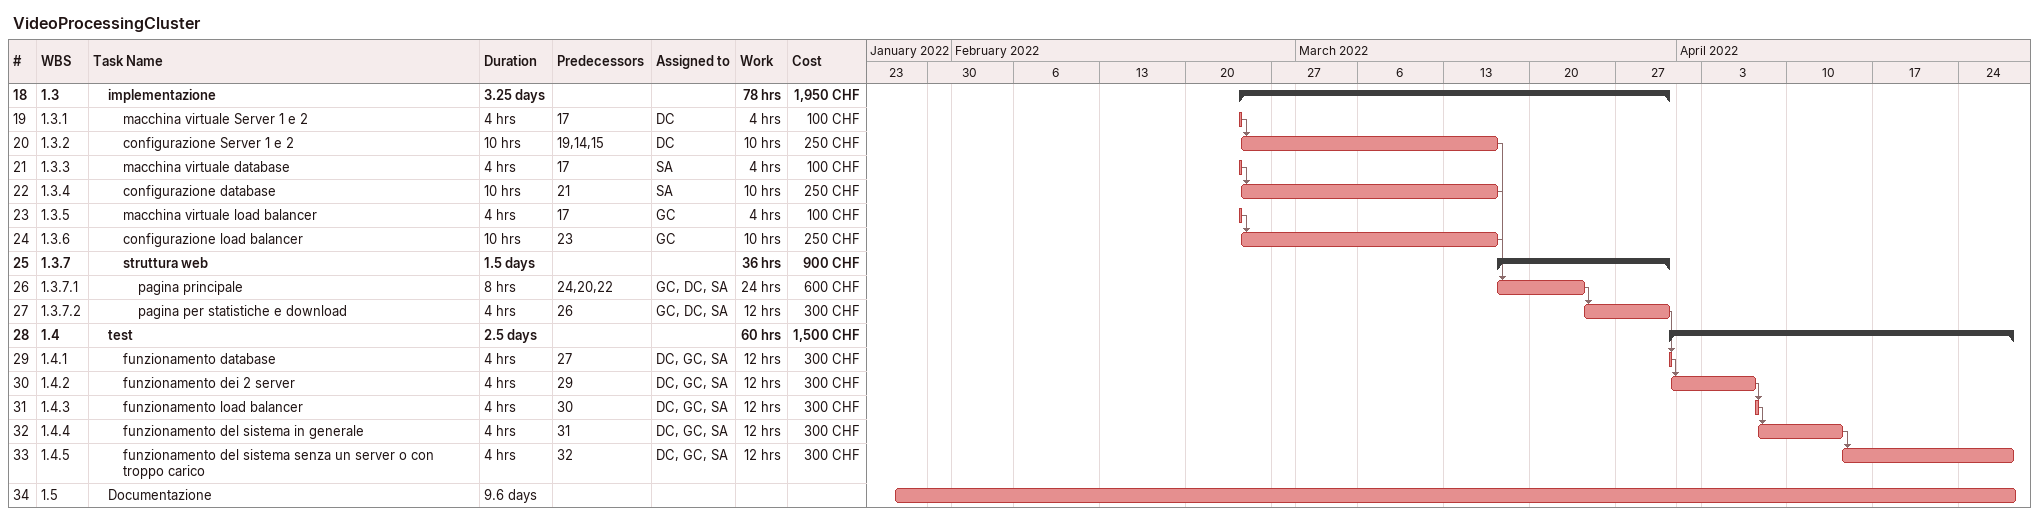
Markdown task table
VideoProcessingCluster

| ID | WBS | Task | Duration | Start | Finish | Predecessors | Resources | Work (h) | Cost (CHF) |
|---|---|---|---|---|---|---|---|---|---|
| 18 | 1.3 | **implementazione** | 3.25d | 2022-02-24 | 2022-03-31 |  |  | 78 | 1950 |
| 19 | 1.3.1 | macchina virtuale Server 1 e 2 | 4h | 2022-02-24 | 2022-02-24 | 17 | DC | 4 | 100 |
| 20 | 1.3.2 | configurazione Server 1 e 2 | 10h | 2022-02-24 | 2022-03-17 | 19, 14, 15 | DC | 10 | 250 |
| 21 | 1.3.3 | macchina virtuale database | 4h | 2022-02-24 | 2022-02-24 | 17 | SA | 4 | 100 |
| 22 | 1.3.4 | configurazione database | 10h | 2022-02-24 | 2022-03-17 | 21 | SA | 10 | 250 |
| 23 | 1.3.5 | macchina virtuale load balancer | 4h | 2022-02-24 | 2022-02-24 | 17 | GC | 4 | 100 |
| 24 | 1.3.6 | configurazione load balancer | 10h | 2022-02-24 | 2022-03-17 | 23 | GC | 10 | 250 |
| 25 | 1.3.7 | **struttura web** | 1.5d | 2022-03-17 | 2022-03-31 |  |  | 36 | 900 |
| 26 | 1.3.7.1 | pagina principale | 8h | 2022-03-17 | 2022-03-24 | 24, 20, 22 | GC, DC, SA | 24 | 600 |
| 27 | 1.3.7.2 | pagina per statistiche e download | 4h | 2022-03-24 | 2022-03-31 | 26 | GC, DC, SA | 12 | 300 |
| 28 | 1.4 | **test** | 2.5d | 2022-03-31 | 2022-04-28 |  |  | 60 | 1500 |
| 29 | 1.4.1 | funzionamento database | 4h | 2022-03-31 | 2022-03-31 | 27 | DC, GC, SA | 12 | 300 |
| 30 | 1.4.2 | funzionamento dei 2 server | 4h | 2022-03-31 | 2022-04-07 | 29 | DC, GC, SA | 12 | 300 |
| 31 | 1.4.3 | funzionamento load balancer | 4h | 2022-04-07 | 2022-04-07 | 30 | DC, GC, SA | 12 | 300 |
| 32 | 1.4.4 | funzionamento del sistema in generale | 4h | 2022-04-07 | 2022-04-14 | 31 | DC, GC, SA | 12 | 300 |
| 33 | 1.4.5 | funzionamento del sistema senza un server o con troppo carico | 4h | 2022-04-14 | 2022-04-28 | 32 | DC, GC, SA | 12 | 300 |
| 34 | 1.5 | Documentazione | 9.6d | 2022-01-27 | 2022-04-28 |  |  |  |  |
